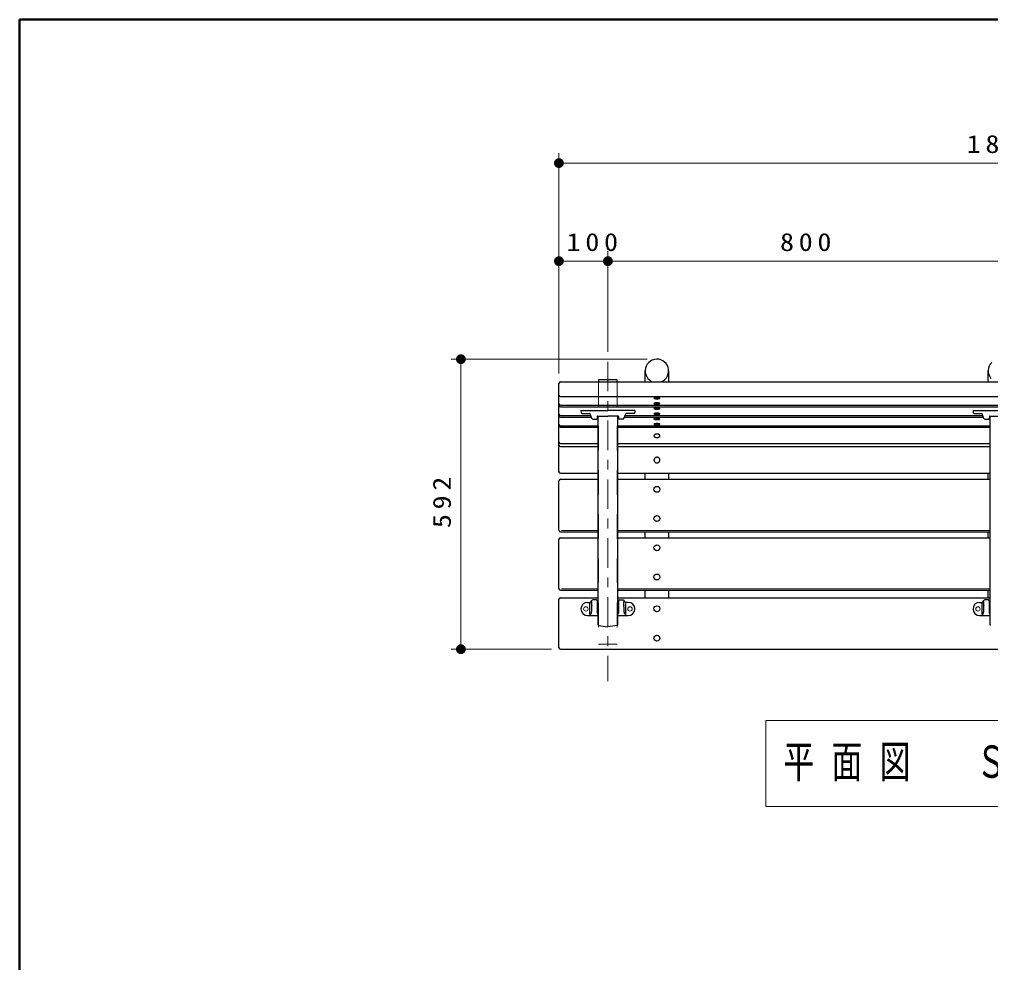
# Model space of a CAD drawing. Units: millimetres on the paper, scale 1:20. Extents: x -365 to 0, y 0 to 257.
# Drawn here: x -365 to -265.9, y 160.8 to 257 of the extents above; entities that cross this region are included whole.
import ezdxf

# ---------------------------------------------------------------- set-up
doc = ezdxf.new("R2010")
doc.units = ezdxf.units.MM
doc.linetypes.add('USER1', pattern=[4.5, 2.5, -2])
doc.linetypes.add('USER2', pattern=[6, 3, -1, 1, -1])
doc.layers.add('LY_1', color=7, linetype='Continuous', lineweight=25)
doc.layers.add('LY_3', color=7, linetype='Continuous', lineweight=13)
doc.styles.add('ＭＳ ゴシック', font='')
doc.styles.get('ＭＳ ゴシック').set_extended_font_data('MS Gothic')

# ---------------------------------------------------------------- blocks, each defined once
blk = doc.blocks.new('filled_dot')
at = {"color": 0, "linetype": 'Continuous', "lineweight": -2, "const_width": 1.25}
blk.add_lwpolyline([(-0.625, 0, 1), (0.625, 0, 1)], format="xyb", close=True, dxfattribs=at)

msp = doc.modelspace()

# ---------------------------------------------------------------- linework, layer by layer
at = {"layer": 'LY_1', "lineweight": 13}
for p, q in [((-309.955, 220.872), (-309.955, 243.347)), ((-309.955, 242.347), (-219.955, 242.347)), ((-304.955, 223.078), (-304.955, 233.347)), ((-304.955, 223.078), (-304.955, 233.347)), ((-309.955, 232.347), (-304.955, 232.347)), ((-304.955, 232.347), (-264.955, 232.347)), ((-300.955, 222.347), (-320.955, 222.347)), ((-319.955, 192.764), (-319.955, 222.347)), ((-309.705, 204.879), (-305.955, 204.879)), ((-303.955, 204.879), (-265.955, 204.879)), ((-309.705, 198.914), (-305.955, 198.914)), ((-303.955, 198.914), (-265.955, 198.914)), ((-310.705, 192.764), (-320.955, 192.764)), ((-288.855, 185.503), (-288.855, 176.703)), ((-241.055, 185.503), (-288.855, 185.503)), ((-288.855, 176.703), (-241.055, 176.703))]:
    msp.add_line(p, q, dxfattribs=at)
at = {"layer": 'LY_1', "linetype": 'USER2', "lineweight": 13}
msp.add_line((-304.955, 222.078), (-304.955, 189.498), dxfattribs=at)
at = {"layer": 'LY_1'}
for p, q in [((-301.155, 220.037), (-301.155, 221.151)), ((-298.755, 220.037), (-298.755, 221.151)), ((-266.155, 220.037), (-266.155, 221.151)), ((-309.805, 220.022), (-220.105, 220.022)), ((-305.905, 220.247), (-305.905, 220.022)), ((-304.005, 220.247), (-305.905, 220.247)), ((-304.005, 220.022), (-304.005, 220.247)), ((-309.955, 210.868), (-309.955, 219.872)), ((-309.805, 218.545), (-220.105, 218.545)), ((-309.805, 217.654), (-220.105, 217.654)), ((-309.805, 217.486), (-220.105, 217.486)), ((-307.705, 217.113), (-307.694, 216.908)), ((-307.705, 217.113), (-304.955, 217.113)), ((-302.205, 217.113), (-304.955, 217.113)), ((-302.205, 217.113), (-302.216, 216.908)), ((-267.705, 217.113), (-267.694, 216.908)), ((-267.705, 217.113), (-264.955, 217.113)), ((-309.805, 216.595), (-306.703, 216.595)), ((-309.805, 216.427), (-306.64, 216.427)), ((-307.594, 216.813), (-306.821, 216.813)), ((-306.592, 216.302), (-306.774, 216.781)), ((-306.499, 216.238), (-306.098, 216.238)), ((-306.038, 216.488), (-306.048, 216.285)), ((-305.988, 216.535), (-304.955, 216.535)), ((-305.955, 195.245), (-305.955, 216.535)), ((-303.922, 216.535), (-304.955, 216.535)), ((-303.955, 195.245), (-303.955, 216.535)), ((-303.872, 216.488), (-303.861, 216.285)), ((-303.411, 216.238), (-303.811, 216.238)), ((-303.317, 216.302), (-303.135, 216.781)), ((-303.27, 216.427), (-266.64, 216.427)), ((-303.206, 216.595), (-266.703, 216.595)), ((-302.315, 216.813), (-303.089, 216.813)), ((-267.594, 216.813), (-266.821, 216.813)), ((-266.592, 216.302), (-266.774, 216.781)), ((-266.499, 216.238), (-266.098, 216.238)), ((-266.038, 216.488), (-266.048, 216.285)), ((-265.988, 216.535), (-264.955, 216.535)), ((-265.955, 195.245), (-265.955, 216.535)), ((-309.805, 215.536), (-305.955, 215.536)), ((-309.805, 215.427), (-305.955, 215.427)), ((-303.955, 215.536), (-265.955, 215.536)), ((-303.955, 215.427), (-265.955, 215.427)), ((-309.805, 213.745), (-305.955, 213.745)), ((-309.805, 213.423), (-305.955, 213.423)), ((-303.955, 213.745), (-265.955, 213.745)), ((-303.955, 213.423), (-265.955, 213.423)), ((-309.805, 210.718), (-305.955, 210.718)), ((-309.805, 210.098), (-305.955, 210.098)), ((-303.955, 210.718), (-265.955, 210.718)), ((-303.955, 210.098), (-265.955, 210.098)), ((-301.17, 210.098), (-301.17, 210.722)), ((-298.74, 210.098), (-298.74, 210.722)), ((-266.17, 210.098), (-266.17, 210.722)), ((-309.955, 204.889), (-309.955, 209.948)), ((-309.805, 204.739), (-305.955, 204.739)), ((-309.805, 204.133), (-305.955, 204.133)), ((-303.955, 204.739), (-265.955, 204.739)), ((-303.955, 204.133), (-265.955, 204.133)), ((-301.17, 204.133), (-301.17, 204.739)), ((-298.74, 204.133), (-298.74, 204.739)), ((-266.17, 204.133), (-266.17, 204.739)), ((-309.955, 198.924), (-309.955, 203.983)), ((-309.805, 198.774), (-305.955, 198.774)), ((-303.955, 198.774), (-265.955, 198.774)), ((-301.17, 198.014), (-301.17, 198.774)), ((-298.74, 198.014), (-298.74, 198.774)), ((-266.17, 198.014), (-266.17, 198.774)), ((-309.955, 192.914), (-309.955, 197.864)), ((-309.805, 198.014), (-305.955, 198.014)), ((-307.03, 197.542), (-306.715, 197.542)), ((-306.787, 196.303), (-306.787, 197.441)), ((-306.693, 197.555), (-306.596, 197.738)), ((-306.591, 197.217), (-306.591, 197.634)), ((-306.151, 197.792), (-306.508, 197.792)), ((-306.051, 197.692), (-306.051, 196.449)), ((-303.955, 198.014), (-265.955, 198.014)), ((-303.859, 197.692), (-303.859, 196.449)), ((-303.759, 197.792), (-303.402, 197.792)), ((-303.319, 197.217), (-303.319, 197.634)), ((-303.216, 197.555), (-303.313, 197.738)), ((-302.88, 197.542), (-303.194, 197.542)), ((-303.123, 196.303), (-303.123, 197.441)), ((-267.03, 197.542), (-266.715, 197.542)), ((-266.787, 196.303), (-266.787, 197.441)), ((-266.693, 197.555), (-266.596, 197.738)), ((-266.591, 197.217), (-266.591, 197.634)), ((-266.151, 197.792), (-266.508, 197.792)), ((-266.051, 197.692), (-266.051, 196.449)), ((-306.001, 196.399), (-305.955, 196.399)), ((-303.955, 196.399), (-303.909, 196.399)), ((-266.001, 196.399), (-265.955, 196.399)), ((-307.03, 196.192), (-305.955, 196.192)), ((-303.955, 196.192), (-302.88, 196.192)), ((-267.03, 196.192), (-265.955, 196.192)), ((-305.912, 195.195), (-304.955, 195.052)), ((-303.997, 195.195), (-304.955, 195.052)), ((-309.805, 192.764), (-220.105, 192.764))]:
    msp.add_line(p, q, dxfattribs=at)
at = {"layer": 'LY_1', "linetype": 'USER1', "lineweight": 13}
for p, q in [((-305.905, 220.022), (-305.905, 193.264)), ((-304.005, 220.022), (-304.005, 193.264)), ((-305.905, 193.264), (-304.005, 193.264))]:
    msp.add_line(p, q, dxfattribs=at)
at = {"layer": 'LY_1'}
for points in [[(-299.517, 220.037), (-299.317, 220.138), (-299.14, 220.273), (-298.991, 220.439), (-298.875, 220.63), (-298.797, 220.838), (-298.758, 221.058), (-298.762, 221.281), (-298.807, 221.499), (-298.892, 221.705), (-299.013, 221.892), (-299.168, 222.053), (-299.349, 222.183), (-299.552, 222.277), (-299.769, 222.332), (-299.992, 222.346), (-300.214, 222.319), (-300.427, 222.25), (-300.623, 222.144), (-300.796, 222.003), (-300.941, 221.833), (-301.05, 221.639), (-301.122, 221.428), (-301.154, 221.207), (-301.143, 220.985), (-301.092, 220.768), (-301.001, 220.564), (-300.873, 220.381), (-300.714, 220.225), (-300.56, 220.118), (-300.392, 220.037)], [(-265.796, 222.003), (-265.941, 221.833), (-266.05, 221.639), (-266.122, 221.428), (-266.154, 221.207), (-266.143, 220.985), (-266.092, 220.768), (-266.001, 220.564), (-265.873, 220.381)], [(-306.787, 196.303), (-306.749, 196.322), (-306.714, 196.345), (-306.684, 196.372), (-306.659, 196.404), (-306.641, 196.441), (-306.63, 196.483), (-306.622, 196.532), (-306.616, 196.588), (-306.611, 196.657), (-306.607, 196.733), (-306.603, 196.813), (-306.6, 196.894), (-306.598, 196.974), (-306.596, 197.05), (-306.594, 197.119), (-306.593, 197.177), (-306.592, 197.222), (-306.591, 197.252), (-306.591, 197.263), (-306.591, 197.252), (-306.591, 197.217)], [(-303.123, 196.303), (-303.16, 196.322), (-303.195, 196.345), (-303.225, 196.372), (-303.25, 196.404), (-303.268, 196.441), (-303.28, 196.483), (-303.288, 196.532), (-303.293, 196.588), (-303.298, 196.657), (-303.303, 196.733), (-303.306, 196.813), (-303.309, 196.894), (-303.312, 196.974), (-303.314, 197.05), (-303.316, 197.119), (-303.317, 197.177), (-303.318, 197.222), (-303.318, 197.252), (-303.319, 197.263), (-303.319, 197.252), (-303.319, 197.217)], [(-266.787, 196.303), (-266.749, 196.322), (-266.714, 196.345), (-266.684, 196.372), (-266.659, 196.404), (-266.641, 196.441), (-266.63, 196.483), (-266.622, 196.532), (-266.616, 196.588), (-266.611, 196.657), (-266.607, 196.733), (-266.603, 196.813), (-266.6, 196.894), (-266.598, 196.974), (-266.596, 197.05), (-266.594, 197.119), (-266.593, 197.177), (-266.592, 197.222), (-266.591, 197.252), (-266.591, 197.263), (-266.591, 197.252), (-266.591, 197.217)]]:
    msp.add_lwpolyline(points, dxfattribs=at)
for points in [[(-299.655, 218.364), (-299.656, 218.369), (-299.659, 218.374), (-299.665, 218.378), (-299.673, 218.383), (-299.683, 218.387), (-299.695, 218.391), (-299.709, 218.395), (-299.725, 218.398), (-299.743, 218.402), (-299.762, 218.405), (-299.783, 218.408), (-299.805, 218.41), (-299.828, 218.412), (-299.852, 218.414), (-299.877, 218.416), (-299.903, 218.417), (-299.929, 218.417), (-299.955, 218.417), (-299.981, 218.417), (-300.007, 218.417), (-300.032, 218.416), (-300.057, 218.414), (-300.082, 218.412), (-300.105, 218.41), (-300.127, 218.408), (-300.148, 218.405), (-300.167, 218.402), (-300.185, 218.398), (-300.201, 218.395), (-300.215, 218.391), (-300.227, 218.387), (-300.237, 218.383), (-300.245, 218.378), (-300.25, 218.374), (-300.254, 218.369), (-300.255, 218.364), (-300.254, 218.36), (-300.25, 218.355), (-300.245, 218.351), (-300.237, 218.346), (-300.227, 218.342), (-300.215, 218.338), (-300.201, 218.334), (-300.185, 218.33), (-300.167, 218.327), (-300.148, 218.324), (-300.127, 218.321), (-300.105, 218.319), (-300.082, 218.316), (-300.057, 218.315), (-300.032, 218.313), (-300.007, 218.312), (-299.981, 218.312), (-299.955, 218.311), (-299.929, 218.312), (-299.903, 218.312), (-299.877, 218.313), (-299.852, 218.315), (-299.828, 218.316), (-299.805, 218.319), (-299.783, 218.321), (-299.762, 218.324), (-299.743, 218.327), (-299.725, 218.33), (-299.709, 218.334), (-299.695, 218.338), (-299.683, 218.342), (-299.673, 218.346), (-299.665, 218.351), (-299.659, 218.355), (-299.656, 218.36)], [(-299.655, 217.835), (-299.656, 217.84), (-299.659, 217.844), (-299.665, 217.849), (-299.673, 217.853), (-299.683, 217.857), (-299.695, 217.861), (-299.709, 217.865), (-299.725, 217.869), (-299.743, 217.872), (-299.762, 217.875), (-299.783, 217.878), (-299.805, 217.881), (-299.828, 217.883), (-299.852, 217.885), (-299.877, 217.886), (-299.903, 217.887), (-299.929, 217.888), (-299.955, 217.888), (-299.981, 217.888), (-300.007, 217.887), (-300.032, 217.886), (-300.057, 217.885), (-300.082, 217.883), (-300.105, 217.881), (-300.127, 217.878), (-300.148, 217.875), (-300.167, 217.872), (-300.185, 217.869), (-300.201, 217.865), (-300.215, 217.861), (-300.227, 217.857), (-300.237, 217.853), (-300.245, 217.849), (-300.25, 217.844), (-300.254, 217.84), (-300.255, 217.835), (-300.254, 217.83), (-300.25, 217.826), (-300.245, 217.821), (-300.237, 217.817), (-300.227, 217.813), (-300.215, 217.808), (-300.201, 217.805), (-300.185, 217.801), (-300.167, 217.797), (-300.148, 217.794), (-300.127, 217.792), (-300.105, 217.789), (-300.082, 217.787), (-300.057, 217.785), (-300.032, 217.784), (-300.007, 217.783), (-299.981, 217.782), (-299.955, 217.782), (-299.929, 217.782), (-299.903, 217.783), (-299.877, 217.784), (-299.852, 217.785), (-299.828, 217.787), (-299.805, 217.789), (-299.783, 217.792), (-299.762, 217.794), (-299.743, 217.797), (-299.725, 217.801), (-299.709, 217.805), (-299.695, 217.808), (-299.683, 217.813), (-299.673, 217.817), (-299.665, 217.821), (-299.659, 217.826), (-299.656, 217.83)], [(-299.655, 217.305), (-299.656, 217.31), (-299.659, 217.315), (-299.665, 217.319), (-299.673, 217.324), (-299.683, 217.328), (-299.695, 217.332), (-299.709, 217.336), (-299.725, 217.339), (-299.743, 217.343), (-299.762, 217.346), (-299.783, 217.349), (-299.805, 217.351), (-299.828, 217.353), (-299.852, 217.355), (-299.877, 217.357), (-299.903, 217.358), (-299.929, 217.358), (-299.955, 217.358), (-299.981, 217.358), (-300.007, 217.358), (-300.032, 217.357), (-300.057, 217.355), (-300.082, 217.353), (-300.105, 217.351), (-300.127, 217.349), (-300.148, 217.346), (-300.167, 217.343), (-300.185, 217.339), (-300.201, 217.336), (-300.215, 217.332), (-300.227, 217.328), (-300.237, 217.324), (-300.245, 217.319), (-300.25, 217.315), (-300.254, 217.31), (-300.255, 217.305), (-300.254, 217.301), (-300.25, 217.296), (-300.245, 217.292), (-300.237, 217.287), (-300.227, 217.283), (-300.215, 217.279), (-300.201, 217.275), (-300.185, 217.271), (-300.167, 217.268), (-300.148, 217.265), (-300.127, 217.262), (-300.105, 217.26), (-300.082, 217.257), (-300.057, 217.256), (-300.032, 217.254), (-300.007, 217.253), (-299.981, 217.253), (-299.955, 217.252), (-299.929, 217.253), (-299.903, 217.253), (-299.877, 217.254), (-299.852, 217.256), (-299.828, 217.257), (-299.805, 217.26), (-299.783, 217.262), (-299.762, 217.265), (-299.743, 217.268), (-299.725, 217.271), (-299.709, 217.275), (-299.695, 217.279), (-299.683, 217.283), (-299.673, 217.287), (-299.665, 217.292), (-299.659, 217.296), (-299.656, 217.301)], [(-299.655, 216.776), (-299.656, 216.781), (-299.659, 216.785), (-299.665, 216.79), (-299.673, 216.794), (-299.683, 216.798), (-299.695, 216.802), (-299.709, 216.806), (-299.725, 216.81), (-299.743, 216.813), (-299.762, 216.816), (-299.783, 216.819), (-299.805, 216.822), (-299.828, 216.824), (-299.852, 216.826), (-299.877, 216.827), (-299.903, 216.828), (-299.929, 216.829), (-299.955, 216.829), (-299.981, 216.829), (-300.007, 216.828), (-300.032, 216.827), (-300.057, 216.826), (-300.082, 216.824), (-300.105, 216.822), (-300.127, 216.819), (-300.148, 216.816), (-300.167, 216.813), (-300.185, 216.81), (-300.201, 216.806), (-300.215, 216.802), (-300.227, 216.798), (-300.237, 216.794), (-300.245, 216.79), (-300.25, 216.785), (-300.254, 216.781), (-300.255, 216.776), (-300.254, 216.771), (-300.25, 216.767), (-300.245, 216.762), (-300.237, 216.758), (-300.227, 216.754), (-300.215, 216.749), (-300.201, 216.746), (-300.185, 216.742), (-300.167, 216.738), (-300.148, 216.735), (-300.127, 216.733), (-300.105, 216.73), (-300.082, 216.728), (-300.057, 216.726), (-300.032, 216.725), (-300.007, 216.724), (-299.981, 216.723), (-299.955, 216.723), (-299.929, 216.723), (-299.903, 216.724), (-299.877, 216.725), (-299.852, 216.726), (-299.828, 216.728), (-299.805, 216.73), (-299.783, 216.733), (-299.762, 216.735), (-299.743, 216.738), (-299.725, 216.742), (-299.709, 216.746), (-299.695, 216.749), (-299.683, 216.754), (-299.673, 216.758), (-299.665, 216.762), (-299.659, 216.767), (-299.656, 216.771)], [(-299.655, 216.246), (-299.656, 216.251), (-299.659, 216.256), (-299.665, 216.26), (-299.673, 216.265), (-299.683, 216.269), (-299.695, 216.273), (-299.709, 216.277), (-299.725, 216.28), (-299.743, 216.284), (-299.762, 216.287), (-299.783, 216.29), (-299.805, 216.292), (-299.828, 216.294), (-299.852, 216.296), (-299.877, 216.298), (-299.903, 216.299), (-299.929, 216.299), (-299.955, 216.299), (-299.981, 216.299), (-300.007, 216.299), (-300.032, 216.298), (-300.057, 216.296), (-300.082, 216.294), (-300.105, 216.292), (-300.127, 216.29), (-300.148, 216.287), (-300.167, 216.284), (-300.185, 216.28), (-300.201, 216.277), (-300.215, 216.273), (-300.227, 216.269), (-300.237, 216.265), (-300.245, 216.26), (-300.25, 216.256), (-300.254, 216.251), (-300.255, 216.246), (-300.254, 216.242), (-300.25, 216.237), (-300.245, 216.233), (-300.237, 216.228), (-300.227, 216.224), (-300.215, 216.22), (-300.201, 216.216), (-300.185, 216.212), (-300.167, 216.209), (-300.148, 216.206), (-300.127, 216.203), (-300.105, 216.201), (-300.082, 216.198), (-300.057, 216.197), (-300.032, 216.195), (-300.007, 216.194), (-299.981, 216.194), (-299.955, 216.193), (-299.929, 216.194), (-299.903, 216.194), (-299.877, 216.195), (-299.852, 216.197), (-299.828, 216.198), (-299.805, 216.201), (-299.783, 216.203), (-299.762, 216.206), (-299.743, 216.209), (-299.725, 216.212), (-299.709, 216.216), (-299.695, 216.22), (-299.683, 216.224), (-299.673, 216.228), (-299.665, 216.233), (-299.659, 216.237), (-299.656, 216.242)], [(-299.655, 215.717), (-299.656, 215.722), (-299.659, 215.726), (-299.665, 215.731), (-299.673, 215.735), (-299.683, 215.739), (-299.695, 215.743), (-299.709, 215.747), (-299.725, 215.751), (-299.743, 215.754), (-299.762, 215.757), (-299.783, 215.76), (-299.805, 215.763), (-299.828, 215.765), (-299.852, 215.767), (-299.877, 215.768), (-299.903, 215.769), (-299.929, 215.77), (-299.955, 215.77), (-299.981, 215.77), (-300.007, 215.769), (-300.032, 215.768), (-300.057, 215.767), (-300.082, 215.765), (-300.105, 215.763), (-300.127, 215.76), (-300.148, 215.757), (-300.167, 215.754), (-300.185, 215.751), (-300.201, 215.747), (-300.215, 215.743), (-300.227, 215.739), (-300.237, 215.735), (-300.245, 215.731), (-300.25, 215.726), (-300.254, 215.722), (-300.255, 215.717), (-300.254, 215.712), (-300.25, 215.708), (-300.245, 215.703), (-300.237, 215.699), (-300.227, 215.695), (-300.215, 215.69), (-300.201, 215.687), (-300.185, 215.683), (-300.167, 215.679), (-300.148, 215.676), (-300.127, 215.674), (-300.105, 215.671), (-300.082, 215.669), (-300.057, 215.667), (-300.032, 215.666), (-300.007, 215.665), (-299.981, 215.664), (-299.955, 215.664), (-299.929, 215.664), (-299.903, 215.665), (-299.877, 215.666), (-299.852, 215.667), (-299.828, 215.669), (-299.805, 215.671), (-299.783, 215.674), (-299.762, 215.676), (-299.743, 215.679), (-299.725, 215.683), (-299.709, 215.687), (-299.695, 215.69), (-299.683, 215.695), (-299.673, 215.699), (-299.665, 215.703), (-299.659, 215.708), (-299.656, 215.712)], [(-299.655, 214.529), (-299.656, 214.545), (-299.659, 214.56), (-299.665, 214.575), (-299.673, 214.589), (-299.683, 214.604), (-299.695, 214.617), (-299.709, 214.63), (-299.725, 214.643), (-299.743, 214.654), (-299.762, 214.664), (-299.783, 214.674), (-299.805, 214.682), (-299.828, 214.689), (-299.852, 214.695), (-299.877, 214.7), (-299.903, 214.703), (-299.929, 214.705), (-299.955, 214.706), (-299.981, 214.705), (-300.007, 214.703), (-300.032, 214.7), (-300.057, 214.695), (-300.082, 214.689), (-300.105, 214.682), (-300.127, 214.674), (-300.148, 214.664), (-300.167, 214.654), (-300.185, 214.643), (-300.201, 214.63), (-300.215, 214.617), (-300.227, 214.604), (-300.237, 214.589), (-300.245, 214.575), (-300.25, 214.56), (-300.254, 214.545), (-300.255, 214.529), (-300.254, 214.514), (-300.25, 214.498), (-300.245, 214.483), (-300.237, 214.469), (-300.227, 214.455), (-300.215, 214.441), (-300.201, 214.428), (-300.185, 214.416), (-300.167, 214.404), (-300.148, 214.394), (-300.127, 214.385), (-300.105, 214.376), (-300.082, 214.369), (-300.057, 214.363), (-300.032, 214.359), (-300.007, 214.355), (-299.981, 214.353), (-299.955, 214.353), (-299.929, 214.353), (-299.903, 214.355), (-299.877, 214.359), (-299.852, 214.363), (-299.828, 214.369), (-299.805, 214.376), (-299.783, 214.385), (-299.762, 214.394), (-299.743, 214.404), (-299.725, 214.416), (-299.709, 214.428), (-299.695, 214.441), (-299.683, 214.455), (-299.673, 214.469), (-299.665, 214.483), (-299.659, 214.498), (-299.656, 214.514)], [(-299.655, 212.055), (-299.656, 212.08), (-299.659, 212.104), (-299.665, 212.128), (-299.673, 212.152), (-299.683, 212.175), (-299.695, 212.197), (-299.709, 212.218), (-299.725, 212.237), (-299.743, 212.255), (-299.762, 212.272), (-299.783, 212.287), (-299.805, 212.301), (-299.828, 212.312), (-299.852, 212.321), (-299.877, 212.329), (-299.903, 212.334), (-299.929, 212.337), (-299.955, 212.339), (-299.981, 212.337), (-300.007, 212.334), (-300.032, 212.329), (-300.057, 212.321), (-300.082, 212.312), (-300.105, 212.301), (-300.127, 212.287), (-300.148, 212.272), (-300.167, 212.255), (-300.185, 212.237), (-300.201, 212.218), (-300.215, 212.197), (-300.227, 212.175), (-300.237, 212.152), (-300.245, 212.128), (-300.25, 212.104), (-300.254, 212.08), (-300.255, 212.055), (-300.254, 212.03), (-300.25, 212.006), (-300.245, 211.981), (-300.237, 211.958), (-300.227, 211.935), (-300.215, 211.913), (-300.201, 211.892), (-300.185, 211.873), (-300.167, 211.854), (-300.148, 211.838), (-300.127, 211.822), (-300.105, 211.809), (-300.082, 211.798), (-300.057, 211.788), (-300.032, 211.781), (-300.007, 211.775), (-299.981, 211.772), (-299.955, 211.771), (-299.929, 211.772), (-299.903, 211.775), (-299.877, 211.781), (-299.852, 211.788), (-299.828, 211.798), (-299.805, 211.809), (-299.783, 211.822), (-299.762, 211.838), (-299.743, 211.854), (-299.725, 211.873), (-299.709, 211.892), (-299.695, 211.913), (-299.683, 211.935), (-299.673, 211.958), (-299.665, 211.981), (-299.659, 212.006), (-299.656, 212.03)]]:
    msp.add_lwpolyline(points, close=True, dxfattribs=at)
for centre in [(-299.955, 209.071), (-299.955, 206.089), (-299.955, 203.106), (-299.955, 200.123), (-299.955, 196.889), (-299.955, 193.889)]:
    msp.add_circle(centre, 0.3, dxfattribs=at)
at = {"layer": 'LY_1', "lineweight": 13}
for centre in [(-307.205, 196.867), (-302.705, 196.867), (-267.205, 196.867)]:
    msp.add_circle(centre, 0.225, dxfattribs=at)
at = {"layer": 'LY_1'}
for centre, radius, start, end in [((-309.805, 219.872), 0.15, 90, 180), ((-309.805, 218.695), 0.15, 180, 270), ((-309.805, 217.804), 0.15, 180, 270), ((-309.805, 217.636), 0.15, 180, 270), ((-309.805, 216.745), 0.15, 180, 270), ((-309.805, 216.577), 0.15, 180, 270), ((-307.594, 216.913), 0.1, 183, 270), ((-306.821, 216.763), 0.05, 20.79686, 90), ((-306.499, 216.338), 0.1, 200.79686, 270), ((-306.098, 216.288), 0.05, 270, 357), ((-305.988, 216.485), 0.05, 90, 177), ((-303.922, 216.485), 0.05, 3, 90), ((-303.811, 216.288), 0.05, 183, 270), ((-303.411, 216.338), 0.1, 270, 339.20314), ((-303.089, 216.763), 0.05, 90, 159.20314), ((-302.315, 216.913), 0.1, 270, 357), ((-267.594, 216.913), 0.1, 183, 270), ((-266.821, 216.763), 0.05, 20.79686, 90), ((-266.499, 216.338), 0.1, 200.79686, 270), ((-266.098, 216.288), 0.05, 270, 357), ((-265.988, 216.485), 0.05, 90, 177), ((-309.805, 215.686), 0.15, 180, 270), ((-309.805, 215.577), 0.15, 180, 270), ((-309.805, 213.895), 0.15, 180, 270), ((-309.805, 213.573), 0.15, 180, 270), ((-309.805, 210.868), 0.15, 180, 270), ((-309.805, 209.948), 0.15, 90, 180), ((-309.805, 204.889), 0.15, 180, 270), ((-309.805, 203.983), 0.15, 90, 180), ((-309.805, 198.924), 0.15, 180, 270), ((-309.805, 197.864), 0.15, 90, 180), ((-307.03, 196.867), 0.675, 90, 270), ((-306.715, 197.567), 0.025, 270, 332.13251), ((-306.508, 197.692), 0.1, 90, 152.13251), ((-306.151, 197.692), 0.1, 0, 90), ((-303.759, 197.692), 0.1, 90, 180), ((-303.402, 197.692), 0.1, 27.86749, 90), ((-303.194, 197.567), 0.025, 207.86749, 270), ((-302.88, 196.867), 0.675, 270, 90), ((-267.03, 196.867), 0.675, 90, 270), ((-266.715, 197.567), 0.025, 270, 332.13251), ((-266.508, 197.692), 0.1, 90, 152.13251), ((-266.151, 197.692), 0.1, 0, 90), ((-306.001, 196.449), 0.05, 180, 270), ((-303.909, 196.449), 0.05, 270, 0.00001), ((-266.001, 196.449), 0.05, 180, 270), ((-305.905, 195.245), 0.05, 180, 261.46923), ((-304.005, 195.245), 0.05, 278.53077, 0), ((-265.905, 195.245), 0.05, 180, 261.46923), ((-309.805, 192.914), 0.15, 180, 270)]:
    msp.add_arc(centre, radius, start, end, dxfattribs=at)
at = {"layer": 'LY_3', "lineweight": 50}
for p, q in [((-365, 257), (-365, 0)), ((0, 257), (-365, 257))]:
    msp.add_line(p, q, dxfattribs=at)

# ---------------------------------------------------------------- block references
at = {"layer": 'LY_1', "lineweight": 13, "xscale": 0.4, "yscale": 0.4}
for p in [(-309.955, 242.347), (-309.955, 232.347), (-304.955, 232.347)]:
    msp.add_blockref('filled_dot', p, dxfattribs=at)
for p, rotation in [((-304.955, 232.347), 180), ((-319.955, 222.347), 270), ((-319.955, 192.764), 90)]:
    msp.add_blockref('filled_dot', p, dxfattribs=dict(at, rotation=rotation))

# ---------------------------------------------------------------- texts
at = {"layer": 'LY_1', "style": 'ＭＳ ゴシック'}
for s, insert, char_height, attachment_point in [('\\T1.33;\\W1.15;1800', (-264.534, 243.347), 1.833, 8), ('\\T1.33;\\W1.15;100', (-306.309, 233.347), 1.833, 8), ('\\T1.33;\\W1.15;800', (-284.538, 233.347), 1.833, 8), ('\\T1.56;\\W0.7;平面図\u3000Ｓ＝１／20', (-264.955, 181.103), 3.299, 5)]:
    msp.add_mtext(s, dxfattribs=dict(at, insert=insert, char_height=char_height, attachment_point=attachment_point))
at = {"layer": 'LY_1', "insert": (-320.955, 207.972), "char_height": 1.833, "attachment_point": 8, "rotation": 90, "style": 'ＭＳ ゴシック'}
msp.add_mtext('\\T1.33;\\W1.15;592', dxfattribs=at)

doc.saveas('drawing.dxf')
